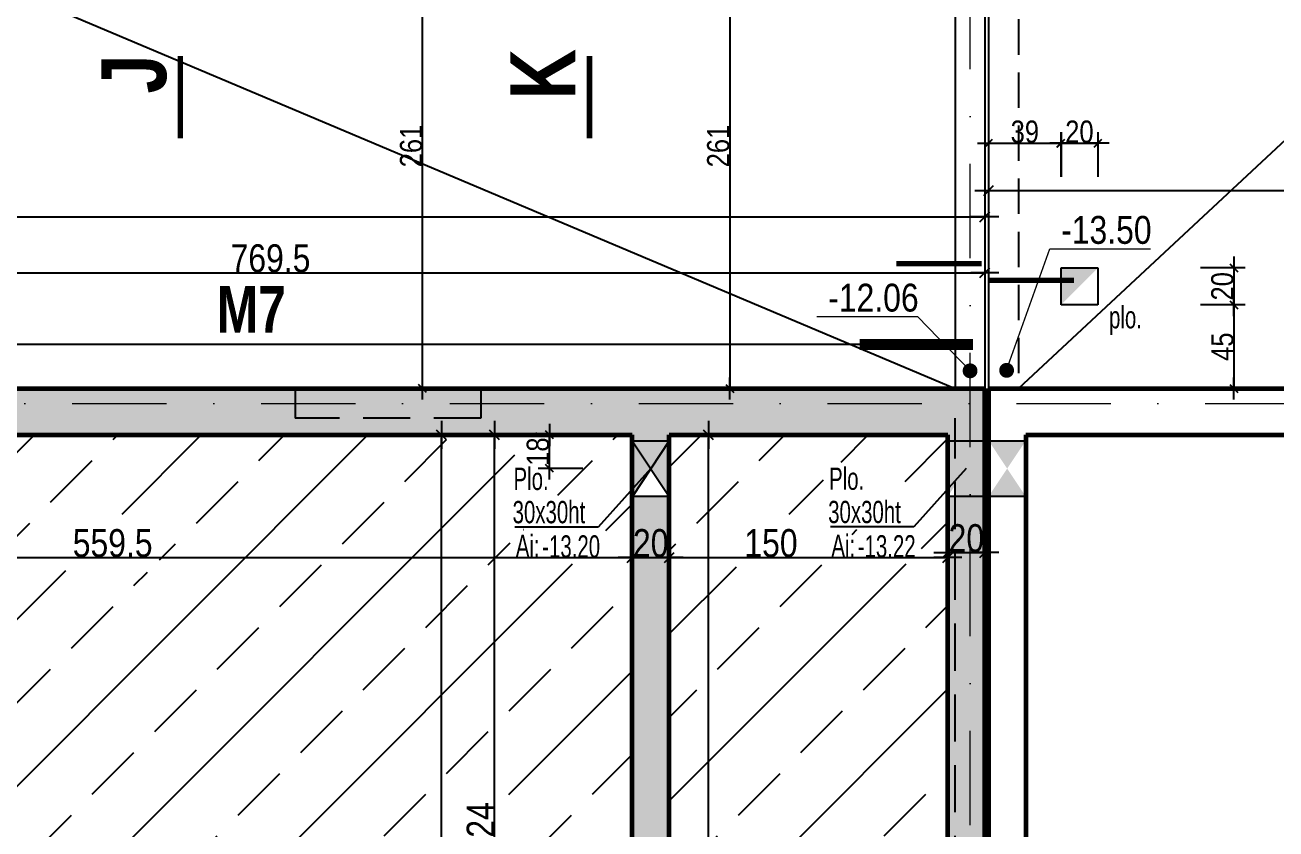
# Model space of a CAD drawing. Header units: millimetres. Extents: x 0 to 23921, y -3644 to 563.
# Drawn here: x 21011 to 21685, y -479 to -46 of the extents above; entities that cross this region are included whole.
import ezdxf
from ezdxf.enums import TextEntityAlignment as Align

# ---------------------------------------------------------------- set-up
doc = ezdxf.new("R2010")
doc.units = ezdxf.units.MM
doc.linetypes.add('CACHEX2', pattern=[19.05, 12.7, -6.35])
doc.linetypes.add('TIRETPTX2', pattern=[50.8, 25.4, -12.7, 0, -12.7])
for name, color, linetype in [('01_cote_gen', 4, 'Continuous'), ('01_linteaux', 2, 'Continuous'), ('01_murs_sup', 2, 'CACHEX2'), ('01_poch_murs', 253, 'Continuous'), ('01_resv', 32, 'Continuous'), ('01_texte', 230, 'Continuous'), ('AA_COTES', 2, 'Continuous')]:
    doc.layers.add(name, color=color, linetype=linetype)
doc.layers.add('01_murs_coup', color=5, linetype='Continuous', lineweight=60)
doc.layers.add('01_tram_axes', color=2, linetype='TIRETPTX2', lineweight=9)
doc.styles.add('ARIAL NA', font='ARIALN.TTF')
doc.styles.add('Arial Narrow', font='ARIALN.TTF')
doc.styles.add('impact', font='impact.ttf')
doc.styles.add('STYLE2', font='ARIALN.TTF')
doc.dimstyles.new('JB50', dxfattribs={"dimscale": 0.1, "dimtxt": 150, "dimasz": 15, "dimexe": 0.1, "dimexo": 0.1, "dimgap": 0.09, "dimtad": 1, "dimdec": 1, "dimdsep": 46, "dimtxsty": 'STYLE2', "dimblk1": 'BOND_G', "dimblk2": 'BOND_D', "dimsah": 1, "dimcen": 1.5, "dimdle": 0.01, "dimse1": 1, "dimse2": 1, "dimclrd": 4, "dimclre": 2, "dimclrt": 6, "dimazin": 2, "dimtfac": 2.333333, "dimtdec": 1, "dimtix": 1, "dimtmove": 2, "dimatfit": 3, "dimldrblk": 'BOND_G', "dimfxl": 1, "dimtolj": 1, "dimtzin": 0, "dimarcsym": 0})
doc.dimstyles.new('JB50res', dxfattribs={"dimscale": 0.1, "dimtxt": 120, "dimasz": 12, "dimexe": 0.1, "dimexo": 0.1, "dimgap": 0.09, "dimtad": 1, "dimdec": 1, "dimdsep": 46, "dimtxsty": 'STYLE2', "dimblk1": 'BOND_G', "dimblk2": 'BOND_D', "dimsah": 1, "dimcen": 1.5, "dimdle": 0.01, "dimse1": 1, "dimse2": 1, "dimclrd": 4, "dimclre": 2, "dimclrt": 6, "dimazin": 2, "dimtfac": 2.333333, "dimtdec": 1, "dimtix": 1, "dimtmove": 2, "dimatfit": 3, "dimldrblk": 'BOND_G', "dimfxl": 1, "dimtolj": 1, "dimtzin": 0, "dimarcsym": 0})

# ---------------------------------------------------------------- blocks, each defined once
blk = doc.blocks.new('BOND_G')
at = {"layer": 'AA_COTES', "color": 0}
for p, q in [((0, -5), (0, 15)), ((5, 0), (-5, 0)), ((1.77, 1.77), (-1.77, -1.77))]:
    blk.add_line(p, q, dxfattribs=at)
blk = doc.blocks.new('BOND_D')
at = {"layer": 'AA_COTES', "color": 0}
for p, q in [((0, 5), (0, -15)), ((5, 0), (-5, 0)), ((-1.77, -1.77), (1.77, 1.77))]:
    blk.add_line(p, q, dxfattribs=at)
blk = doc.blocks.new('*D2259')
at = {"layer": '01_cote_gen', "color": 4, "lineweight": -2, "transparency": 16777216}
blk.add_line((17929.25, -149.44), (21526.78, -149.44), dxfattribs=at)
at = {"layer": 'Defpoints', "color": 0, "transparency": 16777216}
for p in [(21528.28, -149.44), (17927.75, -171.94), (21528.28, -241.83)]:
    blk.add_point(p, dxfattribs=at)
at = {"layer": '01_cote_gen', "color": 4, "lineweight": -2, "transparency": 16777216, "xscale": 1.5, "yscale": 1.5, "zscale": 1.5, "rotation": 180}
blk.add_blockref('BOND_G', (17927.75, -149.44), dxfattribs=at)
at = {"layer": '01_cote_gen', "color": 4, "lineweight": -2, "transparency": 16777216, "xscale": 1.5, "yscale": 1.5, "zscale": 1.5}
blk.add_blockref('BOND_D', (21528.28, -149.44), dxfattribs=at)
at = {"layer": '01_cote_gen', "color": 6, "transparency": 16777216, "insert": (19728.01, -141.77), "char_height": 15, "attachment_point": 5, "style": 'STYLE2'}
blk.add_mtext('\\A1;3600.5', dxfattribs=at)
blk = doc.blocks.new('*D2261')
at = {"layer": '01_cote_gen', "color": 4, "lineweight": -2, "transparency": 16777216}
blk.add_line((21509.78, -330.14), (21526.78, -330.14), dxfattribs=at)
at = {"layer": 'Defpoints', "color": 0, "transparency": 16777216}
for p in [(21528.28, -330.14), (21508.28, -340.72), (21528.28, -340.72)]:
    blk.add_point(p, dxfattribs=at)
at = {"layer": '01_cote_gen', "color": 4, "lineweight": -2, "transparency": 16777216, "xscale": 1.5, "yscale": 1.5, "zscale": 1.5, "rotation": 180}
blk.add_blockref('BOND_G', (21508.28, -330.14), dxfattribs=at)
at = {"layer": '01_cote_gen', "color": 4, "lineweight": -2, "transparency": 16777216, "xscale": 1.5, "yscale": 1.5, "zscale": 1.5}
blk.add_blockref('BOND_D', (21528.28, -330.14), dxfattribs=at)
at = {"layer": '01_cote_gen', "color": 6, "transparency": 16777216, "insert": (21518.28, -322.47), "char_height": 15, "attachment_point": 5, "style": 'STYLE2'}
blk.add_mtext('\\A1;20', dxfattribs=at)
blk = doc.blocks.new('*D2262')
at = {"layer": '01_cote_gen', "color": 4, "lineweight": -2, "transparency": 16777216}
blk.add_line((21359.78, -332.79), (21506.78, -332.79), dxfattribs=at)
at = {"layer": 'Defpoints', "color": 0, "transparency": 16777216}
for p in [(21358.28, -330.19), (21508.28, -332.79), (21508.28, -374.68)]:
    blk.add_point(p, dxfattribs=at)
at = {"layer": '01_cote_gen', "color": 4, "lineweight": -2, "transparency": 16777216, "xscale": 1.5, "yscale": 1.5, "zscale": 1.5, "rotation": 180}
blk.add_blockref('BOND_G', (21358.28, -332.79), dxfattribs=at)
at = {"layer": '01_cote_gen', "color": 4, "lineweight": -2, "transparency": 16777216, "xscale": 1.5, "yscale": 1.5, "zscale": 1.5}
blk.add_blockref('BOND_D', (21508.28, -332.79), dxfattribs=at)
at = {"layer": '01_cote_gen', "color": 6, "transparency": 16777216, "insert": (21413.06, -325.12), "char_height": 15, "attachment_point": 5, "style": 'STYLE2'}
blk.add_mtext('\\A1;150', dxfattribs=at)
blk = doc.blocks.new('*D2263')
at = {"layer": '01_cote_gen', "color": 4, "lineweight": -2, "transparency": 16777216}
blk.add_line((21339.78, -332.79), (21356.78, -332.79), dxfattribs=at)
at = {"layer": 'Defpoints', "color": 0, "transparency": 16777216}
for p in [(21358.28, -332.79), (21338.28, -393.85), (21358.28, -393.85)]:
    blk.add_point(p, dxfattribs=at)
at = {"layer": '01_cote_gen', "color": 4, "lineweight": -2, "transparency": 16777216, "xscale": 1.5, "yscale": 1.5, "zscale": 1.5, "rotation": 180}
blk.add_blockref('BOND_G', (21338.28, -332.79), dxfattribs=at)
at = {"layer": '01_cote_gen', "color": 4, "lineweight": -2, "transparency": 16777216, "xscale": 1.5, "yscale": 1.5, "zscale": 1.5}
blk.add_blockref('BOND_D', (21358.28, -332.79), dxfattribs=at)
at = {"layer": '01_cote_gen', "color": 6, "transparency": 16777216, "insert": (21348.28, -325.12), "char_height": 15, "attachment_point": 5, "style": 'STYLE2'}
blk.add_mtext('\\A1;20', dxfattribs=at)
blk = doc.blocks.new('*D2264')
at = {"layer": '01_cote_gen', "color": 4, "lineweight": -2, "transparency": 16777216}
blk.add_line((20780.26, -332.79), (21336.78, -332.79), dxfattribs=at)
at = {"layer": 'Defpoints', "color": 0, "transparency": 16777216}
for p in [(21338.28, -332.79), (20778.76, -355.21), (21338.28, -378.46)]:
    blk.add_point(p, dxfattribs=at)
at = {"layer": '01_cote_gen', "color": 4, "lineweight": -2, "transparency": 16777216, "xscale": 1.5, "yscale": 1.5, "zscale": 1.5, "rotation": 180}
blk.add_blockref('BOND_G', (20778.76, -332.79), dxfattribs=at)
at = {"layer": '01_cote_gen', "color": 4, "lineweight": -2, "transparency": 16777216, "xscale": 1.5, "yscale": 1.5, "zscale": 1.5}
blk.add_blockref('BOND_D', (21338.28, -332.79), dxfattribs=at)
at = {"layer": '01_cote_gen', "color": 6, "transparency": 16777216, "insert": (21058.52, -325.12), "char_height": 15, "attachment_point": 5, "style": 'STYLE2'}
blk.add_mtext('\\A1;559.5', dxfattribs=at)
blk = doc.blocks.new('*D2265')
at = {"layer": '01_cote_gen', "color": 4, "lineweight": -2, "transparency": 16777216}
blk.add_line((20760.26, -179.51), (21526.78, -179.51), dxfattribs=at)
at = {"layer": 'Defpoints', "color": 0, "transparency": 16777216}
for p in [(21528.28, -171.94), (21528.28, -179.51), (20758.76, -202.01)]:
    blk.add_point(p, dxfattribs=at)
at = {"layer": '01_cote_gen', "color": 4, "lineweight": -2, "transparency": 16777216, "xscale": 1.5, "yscale": 1.5, "zscale": 1.5, "rotation": 180}
blk.add_blockref('BOND_G', (20758.76, -179.51), dxfattribs=at)
at = {"layer": '01_cote_gen', "color": 4, "lineweight": -2, "transparency": 16777216, "xscale": 1.5, "yscale": 1.5, "zscale": 1.5}
blk.add_blockref('BOND_D', (21528.28, -179.51), dxfattribs=at)
at = {"layer": '01_cote_gen', "color": 6, "transparency": 16777216, "insert": (21143.52, -171.84), "char_height": 15, "attachment_point": 5, "style": 'STYLE2'}
blk.add_mtext('\\A1;769.5', dxfattribs=at)
blk = doc.blocks.new('*D2323')
at = {"layer": '01_cote_gen', "color": 4, "lineweight": -2, "transparency": 16777216}
blk.add_line((21235.57, -769.33), (21235.57, -268.33), dxfattribs=at)
at = {"layer": 'Defpoints', "color": 0, "transparency": 16777216}
for p in [(21235.57, -266.83), (21278.23, -266.83), (21278.23, -770.83)]:
    blk.add_point(p, dxfattribs=at)
at = {"layer": '01_cote_gen', "color": 4, "lineweight": -2, "transparency": 16777216, "xscale": 1.5, "yscale": 1.5, "zscale": 1.5}
for name, p, rotation in [('BOND_D', (21235.57, -266.83), 90), ('BOND_G', (21235.57, -770.83), 270)]:
    blk.add_blockref(name, p, dxfattribs=dict(at, rotation=rotation))
at = {"layer": '01_cote_gen', "color": 6, "transparency": 16777216, "insert": (21227.91, -518.83), "char_height": 15, "attachment_point": 5, "rotation": 90, "style": 'STYLE2'}
blk.add_mtext('\\A1;504', dxfattribs=at)
blk = doc.blocks.new('*D2325')
at = {"layer": '01_cote_gen', "color": 4, "lineweight": -2, "transparency": 16777216}
blk.add_line((21264.19, -689.33), (21264.19, -268.33), dxfattribs=at)
at = {"layer": 'Defpoints', "color": 0, "transparency": 16777216}
for p in [(21264.19, -266.83), (21304.46, -266.83), (21286.69, -690.83)]:
    blk.add_point(p, dxfattribs=at)
at = {"layer": '01_cote_gen', "color": 4, "lineweight": -2, "transparency": 16777216, "xscale": 1.5, "yscale": 1.5, "zscale": 1.5}
for name, p, rotation in [('BOND_D', (21264.19, -266.83), 90), ('BOND_G', (21264.19, -690.83), 270)]:
    blk.add_blockref(name, p, dxfattribs=dict(at, rotation=rotation))
at = {"layer": '01_cote_gen', "color": 6, "transparency": 16777216, "insert": (21256.65, -478.83), "char_height": 15, "attachment_point": 5, "rotation": 90, "style": 'STYLE2'}
blk.add_mtext('\\A1;424', dxfattribs=at)
blk = doc.blocks.new('*D2375')
at = {"layer": '01_resv', "color": 4, "lineweight": -2, "transparency": 16777216}
blk.add_line((21293.72, -283.6), (21293.72, -268.03), dxfattribs=at)
at = {"layer": 'Defpoints', "color": 0, "transparency": 16777216}
for p in [(21293.72, -266.83), (21316.15, -266.83), (21348.33, -284.8)]:
    blk.add_point(p, dxfattribs=at)
at = {"layer": '01_resv', "color": 4, "lineweight": -2, "transparency": 16777216, "xscale": 1.2, "yscale": 1.2, "zscale": 1.2}
for name, p, rotation in [('BOND_D', (21293.72, -266.83), 90), ('BOND_G', (21293.72, -284.8), 270)]:
    blk.add_blockref(name, p, dxfattribs=dict(at, rotation=rotation))
at = {"layer": '01_resv', "color": 6, "transparency": 16777216, "insert": (21287.58, -275.82), "char_height": 12, "attachment_point": 5, "rotation": 90, "style": 'STYLE2'}
blk.add_mtext('\\A1;18', dxfattribs=at)
blk = doc.blocks.new('*D2486')
at = {"layer": '01_cote_gen', "color": 4, "lineweight": -2, "transparency": 16777216}
blk.add_line((21531.78, -135.25), (22436.78, -135.25), dxfattribs=at)
at = {"layer": 'Defpoints', "color": 0, "transparency": 16777216}
for p in [(22438.28, -135.25), (21530.28, -176.3), (22438.28, -211.83)]:
    blk.add_point(p, dxfattribs=at)
at = {"layer": '01_cote_gen', "color": 4, "lineweight": -2, "transparency": 16777216, "xscale": 1.5, "yscale": 1.5, "zscale": 1.5, "rotation": 180}
blk.add_blockref('BOND_G', (21530.28, -135.25), dxfattribs=at)
at = {"layer": '01_cote_gen', "color": 4, "lineweight": -2, "transparency": 16777216, "xscale": 1.5, "yscale": 1.5, "zscale": 1.5}
blk.add_blockref('BOND_D', (22438.28, -135.25), dxfattribs=at)
at = {"layer": '01_cote_gen', "color": 6, "lineweight": 0, "transparency": 16777216, "insert": (21984.28, -127.58), "char_height": 15, "attachment_point": 5, "style": 'STYLE2'}
blk.add_mtext('\\A1;908', dxfattribs=at)
blk = doc.blocks.new('*D2516')
at = {"layer": '01_resv', "color": 4, "lineweight": -2, "transparency": 16777216}
blk.add_line((21662.36, -178.04), (21662.36, -195.64), dxfattribs=at)
at = {"layer": 'Defpoints', "color": 0, "transparency": 16777216}
for p in [(21589.17, -176.84), (21589.17, -196.84), (21662.36, -196.84)]:
    blk.add_point(p, dxfattribs=at)
at = {"layer": '01_resv', "color": 4, "lineweight": -2, "transparency": 16777216, "xscale": 1.2, "yscale": 1.2, "zscale": 1.2}
for name, p, rotation in [('BOND_G', (21662.36, -176.84), 90), ('BOND_D', (21662.36, -196.84), 270)]:
    blk.add_blockref(name, p, dxfattribs=dict(at, rotation=rotation))
at = {"layer": '01_resv', "color": 6, "lineweight": 0, "transparency": 16777216, "insert": (21656.22, -186.84), "char_height": 12, "attachment_point": 5, "rotation": 90, "style": 'STYLE2'}
blk.add_mtext('\\A1;20', dxfattribs=at)
blk = doc.blocks.new('*D2492')
at = {"layer": '01_resv', "color": 4, "lineweight": -2, "transparency": 16777216}
blk.add_line((21662.36, -198.04), (21662.36, -240.63), dxfattribs=at)
at = {"layer": 'Defpoints', "color": 0, "transparency": 16777216}
for p in [(21647.12, -196.84), (21651.99, -241.83), (21662.36, -241.83)]:
    blk.add_point(p, dxfattribs=at)
at = {"layer": '01_resv', "color": 4, "lineweight": -2, "transparency": 16777216, "xscale": 1.2, "yscale": 1.2, "zscale": 1.2}
for name, p, rotation in [('BOND_G', (21662.36, -196.84), 90), ('BOND_D', (21662.36, -241.83), 270)]:
    blk.add_blockref(name, p, dxfattribs=dict(at, rotation=rotation))
at = {"layer": '01_resv', "color": 6, "lineweight": 0, "transparency": 16777216, "insert": (21656.25, -219.34), "char_height": 12, "attachment_point": 5, "rotation": 90, "style": 'STYLE2'}
blk.add_mtext('\\A1;45', dxfattribs=at)
blk = doc.blocks.new('*D2517')
at = {"layer": '01_resv', "color": 4, "lineweight": -2, "transparency": 16777216}
blk.add_line((21531.48, -109.83), (21568.07, -109.83), dxfattribs=at)
at = {"layer": 'Defpoints', "color": 0, "transparency": 16777216}
for p in [(21569.27, -109.83), (21530.28, -118.59), (21569.27, -176.84)]:
    blk.add_point(p, dxfattribs=at)
at = {"layer": '01_resv', "color": 4, "lineweight": -2, "transparency": 16777216, "xscale": 1.2, "yscale": 1.2, "zscale": 1.2, "rotation": 180}
blk.add_blockref('BOND_G', (21530.28, -109.83), dxfattribs=at)
at = {"layer": '01_resv', "color": 4, "lineweight": -2, "transparency": 16777216, "xscale": 1.2, "yscale": 1.2, "zscale": 1.2}
blk.add_blockref('BOND_D', (21569.27, -109.83), dxfattribs=at)
at = {"layer": '01_resv', "color": 6, "lineweight": 0, "transparency": 16777216, "insert": (21549.78, -103.7), "char_height": 12, "attachment_point": 5, "style": 'STYLE2'}
blk.add_mtext('\\A1;39', dxfattribs=at)
blk = doc.blocks.new('*D2493')
at = {"layer": '01_resv', "color": 4, "lineweight": -2, "transparency": 16777216}
blk.add_line((21570.37, -109.83), (21587.97, -109.83), dxfattribs=at)
at = {"layer": 'Defpoints', "color": 0, "transparency": 16777216}
for p in [(21589.17, -109.83), (21569.17, -115.83), (21589.17, -176.84)]:
    blk.add_point(p, dxfattribs=at)
at = {"layer": '01_resv', "color": 4, "lineweight": -2, "transparency": 16777216, "xscale": 1.2, "yscale": 1.2, "zscale": 1.2, "rotation": 180}
blk.add_blockref('BOND_G', (21569.17, -109.83), dxfattribs=at)
at = {"layer": '01_resv', "color": 4, "lineweight": -2, "transparency": 16777216, "xscale": 1.2, "yscale": 1.2, "zscale": 1.2}
blk.add_blockref('BOND_D', (21589.17, -109.83), dxfattribs=at)
at = {"layer": '01_resv', "color": 6, "lineweight": 0, "transparency": 16777216, "insert": (21579.17, -103.7), "char_height": 12, "attachment_point": 5, "style": 'STYLE2'}
blk.add_mtext('\\A1;20', dxfattribs=at)
blk = doc.blocks.new('*D2494')
at = {"layer": '01_resv', "color": 4, "lineweight": -2, "transparency": 16777216}
blk.add_line((21225.44, -240.63), (21225.44, 17.96), dxfattribs=at)
at = {"layer": 'Defpoints', "color": 0, "transparency": 16777216}
for p in [(21225.44, 19.16), (21266.3, 19.16), (21244.08, -241.83)]:
    blk.add_point(p, dxfattribs=at)
at = {"layer": '01_resv', "color": 4, "lineweight": -2, "transparency": 16777216, "xscale": 1.2, "yscale": 1.2, "zscale": 1.2}
for name, p, rotation in [('BOND_D', (21225.44, 19.16), 90), ('BOND_G', (21225.44, -241.83), 270)]:
    blk.add_blockref(name, p, dxfattribs=dict(at, rotation=rotation))
at = {"layer": '01_resv', "color": 6, "lineweight": 0, "transparency": 16777216, "insert": (21219.3, -111.34), "char_height": 12, "attachment_point": 5, "rotation": 90, "style": 'STYLE2'}
blk.add_mtext('\\A1;261', dxfattribs=at)
blk = doc.blocks.new('*D2496')
at = {"layer": '01_resv', "color": 4, "lineweight": -2, "transparency": 16777216}
blk.add_line((21390.85, 17.96), (21390.85, -240.63), dxfattribs=at)
at = {"layer": 'Defpoints', "color": 0, "transparency": 16777216}
for p in [(21372.85, 19.16), (21385.54, -241.83), (21390.85, -241.83)]:
    blk.add_point(p, dxfattribs=at)
at = {"layer": '01_resv', "color": 4, "lineweight": -2, "transparency": 16777216, "xscale": 1.2, "yscale": 1.2, "zscale": 1.2}
for name, p, rotation in [('BOND_G', (21390.85, 19.16), 90), ('BOND_D', (21390.85, -241.83), 270)]:
    blk.add_blockref(name, p, dxfattribs=dict(at, rotation=rotation))
at = {"layer": '01_resv', "color": 6, "lineweight": 0, "transparency": 16777216, "insert": (21384.72, -111.34), "char_height": 12, "attachment_point": 5, "rotation": 90, "style": 'STYLE2'}
blk.add_mtext('\\A1;261', dxfattribs=at)
blk = doc.blocks.new('*D2862')
at = {"layer": '01_cote_gen', "color": 4, "lineweight": -2, "transparency": 16777216}
blk.add_line((21379.4, -749.33), (21379.4, -268.33), dxfattribs=at)
at = {"layer": 'Defpoints', "color": 0, "transparency": 16777216}
for p in [(21379.4, -266.83), (21397.84, -266.83), (21386.9, -750.83)]:
    blk.add_point(p, dxfattribs=at)
at = {"layer": '01_cote_gen', "color": 4, "lineweight": -2, "transparency": 16777216, "xscale": 1.5, "yscale": 1.5, "zscale": 1.5}
for name, p, rotation in [('BOND_D', (21379.4, -266.83), 90), ('BOND_G', (21379.4, -750.83), 270)]:
    blk.add_blockref(name, p, dxfattribs=dict(at, rotation=rotation))
at = {"layer": '01_cote_gen', "color": 6, "transparency": 16777216, "insert": (21371.73, -508.83), "char_height": 15, "attachment_point": 5, "rotation": 90, "style": 'STYLE2'}
blk.add_mtext('\\A1;484', dxfattribs=at)

msp = doc.modelspace()

# ---------------------------------------------------------------- hatches: boundary and pattern name
at = {"layer": '01_murs_sup'}
h = msp.add_hatch(dxfattribs=at)
h.set_pattern_fill('DASH', color=256, scale=2.5, angle=135)
h.set_pattern_definition([(135, (6005.65, 12291.881), (-11.22532, 9e-16), [7.9375, -7.9375])])
h.paths.add_polyline_path([(20556.83, -241.83), (20356.83, -241.83), (20356.83, -257.83), (20556.83, -257.83)])
h.paths.add_polyline_path([(20856.83, -241.83), (20656.83, -241.83), (20656.83, -257.83), (20760.28, -257.83), (20760.28, -724.14), (20778.28, -724.14), (20778.28, -257.83), (20856.83, -257.83)])
h.paths.add_polyline_path([(21256.88, -241.83), (21156.83, -241.83), (21156.83, -257.83), (21256.88, -257.83)], flags=17)
h.paths.add_polyline_path([(21528.28, -241.83), (21356.88, -241.83), (21356.88, -257.83), (21512.28, -257.83), (21512.28, -850.95), (20874.28, -850.99), (20874.28, -868.99), (21528.28, -868.95)])
at = {"layer": '01_poch_murs'}
h = msp.add_hatch(color=256, dxfattribs=at)
h.dxf.hatch_style = 1
h.paths.add_polyline_path([(21528.28, -241.83), (20758.76, -241.83), (20758.76, -690.83), (20778.76, -690.83), (20778.76, -266.83), (21338.28, -266.83), (21338.28, -690.83), (21358.28, -690.83), (21358.28, -266.83), (21508.28, -266.83), (21508.28, -750.83), (21500.28, -750.83), (21500.28, -770.83), (21528.28, -770.83)])
h = msp.add_hatch(dxfattribs=at)
h.set_pattern_fill('ANSI33', color=256, scale=10)
h.paths.add_polyline_path([(21338.28, -299.93), (21338.28, -299.93), (21338.28, -266.83), (20917.28, -266.83), (20917.28, -690.83), (21338.28, -690.83)])
h.paths.add_polyline_path([(20917.28, -266.83), (20778.76, -266.83), (20778.76, -690.83), (20917.28, -690.83)])
edge = h.paths.add_edge_path()
edge.add_line((21508.28, -299.93), (21508.28, -299.93))
edge.add_line((21508.28, -299.93), (21508.28, -266.83))
edge.add_line((21508.28, -266.83), (21358.28, -266.83))
edge.add_line((21358.28, -266.83), (21358.28, -750.83))
edge.add_line((21358.28, -750.83), (21398.28, -750.83))
edge.add_line((21398.28, -750.83), (21403.88, -750.83))
edge.add_arc((21493.88, -750.83), 90, 90, 179.99976, ccw=False)
edge.add_line((21493.88, -660.83), (21493.88, -750.83))
edge.add_line((21493.88, -750.83), (21500.28, -750.83))
edge.add_line((21500.28, -750.83), (21508.28, -750.83))
edge.add_line((21508.28, -750.83), (21508.28, -299.93))
edge = h.paths.add_edge_path(flags=17)
edge.add_arc((21493.88, -750.83), 90, 90, 179.99976)
edge.add_line((21403.88, -750.83), (21493.88, -750.83))
edge.add_line((21493.88, -750.83), (21493.88, -660.83))
h.paths.add_polyline_path([(21033.28, -340.65), (21083.79, -340.65), (21083.79, -309.42), (21033.28, -309.42)], flags=16)
h.paths.add_polyline_path([(21033.28, -655.66), (21083.79, -655.66), (21083.79, -624.43), (21033.28, -624.43)], flags=16)
h.paths.add_polyline_path([(21241.21, -536.84), (21241.21, -500.67), (21209.98, -500.67), (21209.98, -536.84)], flags=16)
h.paths.add_polyline_path([(21272.31, -496.59), (21272.31, -460.42), (21241.08, -460.42), (21241.08, -496.59)], flags=16)
h.paths.add_polyline_path([(21300.01, -286.89), (21300.01, -265.6), (21275.02, -265.6), (21275.02, -286.89)])
h.paths.add_polyline_path([(21286.78, -336.2), (21324.09, -336.2), (21324.09, -317.82), (21286.78, -317.82)], flags=16)
h.paths.add_polyline_path([(21272.62, -335.65), (21294.53, -335.65), (21294.53, -317.64), (21272.62, -317.64)], flags=16)
h.paths.add_polyline_path([(21270.84, -317.71), (21316.11, -317.71), (21316.11, -299.33), (21270.84, -299.33)], flags=16)
h.paths.add_polyline_path([(21271.34, -299.77), (21296.39, -299.77), (21296.39, -281.47), (21271.34, -281.47)], flags=16)
h.paths.add_polyline_path([(21067.21, -690.88), (21118.79, -690.88), (21118.79, -675.56), (21067.21, -675.56)])
h.paths.add_polyline_path([(21028.72, -695.47), (21058.6, -695.47), (21058.6, -656.53), (21028.72, -656.53)])
h.paths.add_polyline_path([(20869.59, -496.59), (20869.59, -460.42), (20838.36, -460.42), (20838.36, -496.59)], flags=16)
h.paths.add_polyline_path([(21394.48, -340.65), (21430.65, -340.65), (21430.65, -309.42), (21394.48, -309.42)], flags=16)
h.paths.add_polyline_path([(21414.7, -655.66), (21450.87, -655.66), (21450.87, -624.43), (21414.7, -624.43)], flags=16)
h.paths.add_polyline_path([(21456.73, -336.12), (21494.04, -336.12), (21494.04, -317.74), (21456.73, -317.74)], flags=16)
h.paths.add_polyline_path([(21442.57, -335.58), (21464.48, -335.58), (21464.48, -317.56), (21442.57, -317.56)], flags=16)
h.paths.add_polyline_path([(21440.79, -317.63), (21486.06, -317.63), (21486.06, -299.25), (21440.79, -299.25)], flags=16)
h.paths.add_polyline_path([(21441.29, -299.69), (21466.34, -299.69), (21466.34, -281.4), (21441.29, -281.4)], flags=16)
h.paths.add_polyline_path([(21465.52, -730.63), (21492.13, -730.63), (21492.13, -699.4), (21465.52, -699.4)], flags=16)
h.paths.add_polyline_path([(21422.48, -754.28), (21447.01, -754.28), (21447.01, -716.78), (21422.48, -716.78)])
h.paths.add_polyline_path([(21495.63, -689.19), (21495.63, -667.92), (21477.63, -667.92), (21477.63, -689.19)], flags=16)
edge = h.paths.add_edge_path(flags=16)
edge.add_arc((20586.82, -493.59), 30.98, 0, 360)
h.paths.add_polyline_path([(20758.76, -331.83), (20758.76, -301.83), (20164.76, -301.83), (20164.76, -770.83), (20164.76, -851.04), (20760.28, -851), (20760.28, -770.83), (20758.76, -770.83)])

# ---------------------------------------------------------------- linework, layer by layer
at = {"layer": '01_linteaux', "linetype": 'CACHEX2', "ltscale": 1.5}
msp.add_line((21546.28, 328.34), (21546.28, -241.83), dxfattribs=at)
at = {"layer": '01_linteaux'}
for p, q in [((21512.28, 303.33), (21512.28, -241.83)), ((21528.28, 303.33), (21528.28, -241.83)), ((21530.28, 303.33), (21530.28, -241.83))]:
    msp.add_line(p, q, dxfattribs=at)
at = {"layer": '01_murs_coup'}
for p, q in [((20758.76, -241.83), (21528.28, -241.83)), ((21528.28, -770.83), (21528.28, -241.83)), ((21530.28, -241.83), (21530.28, -770.83)), ((21530.28, -241.83), (22652.74, -241.83)), ((20778.76, -266.83), (21338.28, -266.83)), ((21338.28, -770.83), (21338.28, -266.83)), ((21358.28, -266.83), (21508.28, -266.83)), ((21358.28, -750.83), (21358.28, -266.83)), ((21508.28, -750.83), (21508.28, -266.83)), ((21550.28, -266.83), (21550.28, -770.83)), ((21550.28, -266.83), (22124.28, -266.83))]:
    msp.add_line(p, q, dxfattribs=at)
at = {"layer": '01_murs_sup', "ltscale": 2}
for p, q in [((21256.88, -241.83), (21156.83, -241.83)), ((21156.83, -241.83), (21156.83, -257.83)), ((21256.88, -241.83), (21256.88, -257.83)), ((21528.28, -868.95), (21528.28, -241.83)), ((21256.88, -257.83), (21156.83, -257.83)), ((21512.28, -850.95), (21512.28, -257.83))]:
    msp.add_line(p, q, dxfattribs=at)
at = {"layer": '01_resv', "ltscale": 25}
for p, q in [((21569.27, -196.84), (21569.27, -176.84)), ((21569.27, -176.84), (21589.17, -176.84)), ((21569.27, -196.84), (21569.27, -176.84)), ((21589.17, -176.84), (21589.17, -196.84)), ((21589.17, -196.84), (21569.27, -196.84))]:
    msp.add_line(p, q, dxfattribs=at)
at = {"layer": '01_resv'}
for p, q in [((21338.28, -269.93), (21358.28, -269.93)), ((21338.28, -299.93), (21338.28, -269.93)), ((21338.28, -269.93), (21358.28, -299.93)), ((21358.28, -269.93), (21338.49, -299.93)), ((21358.28, -269.93), (21358.28, -299.93)), ((21358.28, -299.93), (21358.28, -269.93)), ((21508.28, -269.93), (21528.28, -269.93)), ((21508.28, -299.93), (21508.28, -269.93)), ((21530.28, -269.93), (21550.28, -269.93)), ((21550.28, -269.93), (21550.28, -299.93)), ((21550.28, -299.93), (21550.28, -269.93)), ((21518.23, -284.85), (21489.91, -316.34)), ((21358.28, -299.93), (21338.28, -299.93)), ((21528.28, -299.93), (21508.28, -299.93)), ((21550.28, -299.93), (21530.28, -299.93)), ((21489.91, -316.34), (21445.1, -316.34))]:
    msp.add_line(p, q, dxfattribs=at)
at = {"layer": '01_resv', "ltscale": 25}
msp.add_solid([(21569.27, -196.84), (21569.27, -176.84), (21589.17, -176.84)], dxfattribs=at)
at = {"layer": '01_resv'}
for points in [[(21338.28, -269.93), (21358.28, -269.93), (21358.28, -299.93), (21338.49, -299.93)], [(21508.28, -269.93), (21528.28, -269.93), (21528.28, -299.93), (21508.28, -299.93)], [(21530.28, -269.93), (21550.28, -269.93), (21550.28, -299.93), (21530.28, -299.93)]]:
    msp.add_solid(points, dxfattribs=at)
at = {"layer": '01_texte'}
for p, q in [((20900.02, 16.52), (21512.28, -241.83)), ((21823.78, 16.52), (21546.28, -241.83)), ((21521.8, -218.12), (20759.89, -218.12)), ((21348.28, -284.93), (21319.96, -316.42)), ((21319.96, -316.42), (21275.16, -316.42))]:
    msp.add_line(p, q, dxfattribs=at)
at = {"layer": '01_texte', "lineweight": 0}
for p, q in [((21539.96, -232.06), (21563.16, -166.59)), ((21563.16, -166.59), (21617.48, -166.59)), ((21437.71, -203.05), (21492.03, -203.05)), ((21492.03, -203.05), (21520.28, -232.33))]:
    msp.add_line(p, q, dxfattribs=at)
at = {"layer": '01_texte'}
for points, const_width in [([(21094.98, -62.96), (21094.98, -107.21)], 3), ([(21315.3, -62.96), (21315.3, -107.21)], 3), ([(21480.65, -174.63), (21526.55, -174.63)], 3), ([(21530.28, -183.64), (21576.28, -183.64)], 3), ([(21460.74, -218.12), (21521.8, -218.12)], 6)]:
    msp.add_lwpolyline(points, dxfattribs=dict(at, const_width=const_width))
at = {"layer": '01_texte', "lineweight": 0, "const_width": 4}
for points in [[(21518.28, -232.33, 1), (21522.28, -232.33, 1)], [(21537.96, -232.06, 1), (21541.96, -232.06, 1)]]:
    msp.add_lwpolyline(points, format="xyb", close=True, dxfattribs=at)
at = {"layer": '01_tram_axes', "color": 253, "ltscale": 2}
for p, q in [((21520.28, -3019.3), (21520.28, 470.73)), ((16256.86, -249.83), (23921.21, -249.83))]:
    msp.add_line(p, q, dxfattribs=at)

# ---------------------------------------------------------------- texts
at = {"layer": '01_texte', "style": 'impact'}
for s, p in [('K', (21318.16, -72.62)), ('J', (21097.83, -72.62))]:
    msp.add_text(s, height=35, rotation=90, dxfattribs=at).set_placement(p, align=Align.BOTTOM_CENTER)
at = {"layer": '01_texte', "style": 'Arial Narrow'}
for s, p in [('-13.50', (21569.32, -163.97)), ('-12.06', (21443.87, -200.43))]:
    msp.add_text(s, height=15, rotation=0, dxfattribs=at).set_placement(p)
at = {"layer": '01_texte', "style": 'impact'}
msp.add_text(' M7', height=25, dxfattribs=at).set_placement((21129.45, -219.26), align=Align.BOTTOM_CENTER)
at = {"layer": '01_texte', "style": 'ARIAL NA', "width": 0.8}
msp.add_text('plo.', height=12, dxfattribs=at).set_placement((21595.12, -209.46))
for s, p in [('Plo.', (21283.87, -300.05)), ('Plo.', (21453.82, -299.97)), ('Ai: ', (21283.58, -336.17)), ('Ai: ', (21453.53, -336.09))]:
    msp.add_text(s, height=12, dxfattribs=at).set_placement(p, align=Align.BOTTOM_CENTER)
for s, p in [('30x30ht', (21273.91, -317.97)), ('30x30ht', (21443.86, -317.89)), ('-13.20', (21289.85, -336.46)), ('-13.22', (21459.79, -336.38))]:
    msp.add_text(s, height=12, dxfattribs=at).set_placement(p, align=Align.BOTTOM_LEFT)

# ---------------------------------------------------------------- dimensions: what is measured, and where the dimension line sits
at = {"layer": '01_cote_gen', "lineweight": 0}
dim = msp.add_linear_dim(base=(22438.28, -135.25), p1=(21530.28, -176.3), p2=(22438.28, -211.83), dimstyle='JB50', dxfattribs=at)
dim.commit()
dim.dimension.update_dxf_attribs({"geometry": '*D2486', "text_midpoint": (21984.28, -127.58)})
at = {"layer": '01_cote_gen'}
for base, p1, p2, picture, middle in [((21528.28, -149.44), (17927.75, -171.94), (21528.28, -241.83), '*D2259', (19728.01, -141.77)), ((21528.28, -179.51), (20758.76, -202.01), (21528.28, -171.94), '*D2265', (21143.52, -171.84)), ((21338.28, -332.79), (20778.76, -355.21), (21338.28, -378.46), '*D2264', (21058.52, -325.12)), ((21358.28, -332.79), (21338.28, -393.85), (21358.28, -393.85), '*D2263', (21348.28, -325.12)), ((21528.28, -330.14), (21508.28, -340.72), (21528.28, -340.72), '*D2261', (21518.28, -322.47))]:
    dim = msp.add_linear_dim(base=base, p1=p1, p2=p2, dimstyle='JB50', dxfattribs=at)
    dim.commit()
    dim.dimension.update_dxf_attribs({"geometry": picture, "text_midpoint": middle})
for base, p1, p2, picture, middle in [((21235.57, -266.83), (21278.23, -770.83), (21278.23, -266.83), '*D2323', (21227.91, -518.83)), ((21264.19, -266.83), (21286.69, -690.83), (21304.46, -266.83), '*D2325', (21256.65, -478.83)), ((21379.4, -266.83), (21386.9, -750.83), (21397.84, -266.83), '*D2862', (21371.73, -508.83))]:
    dim = msp.add_linear_dim(base=base, p1=p1, p2=p2, angle=90, dimstyle='JB50', dxfattribs=at)
    dim.commit()
    dim.dimension.update_dxf_attribs({"geometry": picture, "text_midpoint": middle})
dim = msp.add_linear_dim(base=(21508.28, -332.79), p1=(21358.28, -330.19), p2=(21508.28, -374.68), dimstyle='JB50', dxfattribs=at)
dim.commit()
dim.dimension.update_dxf_attribs({"geometry": '*D2262', "text_midpoint": (21413.06, -325.12), "dimtype": 160})
at = {"layer": '01_resv', "lineweight": 0}
for base, p1, p2, picture, middle in [((21225.44, 19.16), (21244.08, -241.83), (21266.3, 19.16), '*D2494', (21219.3, -111.34)), ((21390.85, -241.83), (21372.85, 19.16), (21385.54, -241.83), '*D2496', (21384.72, -111.34)), ((21662.36, -196.84), (21589.17, -176.84), (21589.17, -196.84), '*D2516', (21656.22, -186.84)), ((21662.36, -241.83), (21647.12, -196.84), (21651.99, -241.83), '*D2492', (21656.25, -219.34))]:
    dim = msp.add_linear_dim(base=base, p1=p1, p2=p2, angle=90, dimstyle='JB50res', dxfattribs=at)
    dim.commit()
    dim.dimension.update_dxf_attribs({"geometry": picture, "text_midpoint": middle})
for base, p1, p2, picture, middle in [((21569.27, -109.83), (21530.28, -118.59), (21569.27, -176.84), '*D2517', (21549.78, -103.7)), ((21589.17, -109.83), (21569.17, -115.83), (21589.17, -176.84), '*D2493', (21579.17, -103.7))]:
    dim = msp.add_linear_dim(base=base, p1=p1, p2=p2, dimstyle='JB50res', dxfattribs=at)
    dim.commit()
    dim.dimension.update_dxf_attribs({"geometry": picture, "text_midpoint": middle})
at = {"layer": '01_resv'}
dim = msp.add_linear_dim(base=(21293.72, -266.83), p1=(21348.33, -284.8), p2=(21316.15, -266.83), angle=90, dimstyle='JB50res', dxfattribs=at)
dim.commit()
dim.dimension.update_dxf_attribs({"geometry": '*D2375', "text_midpoint": (21287.58, -275.82)})

doc.saveas('drawing.dxf')
